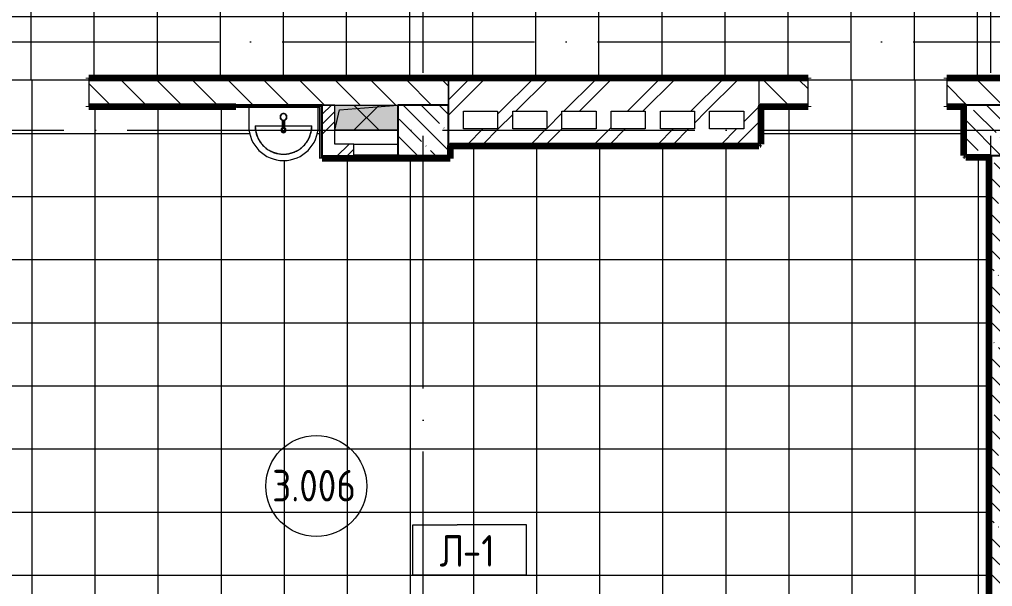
# Model space of a CAD drawing. Header units: millimetres. Extents: x 97 to 215964, y -4577 to 60645.
# Drawn here: x 105648 to 113360, y 47360 to 51853 of the extents above; entities that cross this region are included whole.
import ezdxf

# ---------------------------------------------------------------- set-up
doc = ezdxf.new("R2010")
doc.units = ezdxf.units.MM
doc.linetypes.add('ADSK_Линия сетки', pattern=[2500, 2000, -250, 0, -250])
for name, color, linetype, lineweight in [('A-AREA-____-IDEN', 2, 'Continuous', 20), ('A-DETL-GENF-OTLN', 92, 'Continuous', 9), ('A-FLOR-____-IDEN', 11, 'Continuous', 20), ('A-FLOR-____-OTLN', 192, 'Continuous', 9), ('A-FLOR-____-PATT', 8, 'Continuous', 9), ('A-GENM-____-MCUT', 13, 'Continuous', 9), ('A-GENM-____-OTLN', 13, 'Continuous', 9), ('A-WALL-____-MCUT', 113, 'Continuous', 9), ('A-WALL-____-PATT', 111, 'Continuous', 9), ('I-WALL-____-OTLN', 2, 'Continuous', 9), ('P-SANR-FIXT-OTLN', 6, 'Continuous', 9), ('S-COLS-____-MCUT', 52, 'Continuous', 9), ('S-COLS-____-OTLN', 52, 'Continuous', 9), ('S-GRID-____-OTLN', 1, 'Continuous', 9)]:
    doc.layers.add(name, color=color, linetype=linetype, lineweight=lineweight)
doc.styles.add('GOST Common', font='GOST_Common.ttf', dxfattribs={"width": 0.9, "height": 250})
pattern_1 = [(45, (0, 0), (-224.5064, 224.5064), []), (45, (79.38, 0), (0, 449.0128), []), (45, (-79.38, 0), (0, 449.0128), [])]
pattern_2 = [(135, (0, 0), (-141.42136, -141.42136), [])]
pattern_3 = [(45, (0, 0), (-251.4472, 251.4472), []), (45, (0, 381), (-251.4472, 251.4472), [])]

# ---------------------------------------------------------------- blocks, each defined once
blk = doc.blocks.new('BSC_Колонна _Прямоугольная - 400x400-V42-О_АИ_ПП_8_400_Целиком')
at = {"layer": 'S-COLS-____-OTLN', "lineweight": 5}
h = blk.add_hatch(dxfattribs=at)
h.set_pattern_fill('FP_51', color=256, style=0, pattern_type=2)
h.set_pattern_definition([(135, (-50049.98, -50975), (-142.5619, -142.5619), []), (135, (-49907.42, -50975), (-142.5619, -142.5619), [252.016, -50.403, 3.353, -47.05])])
h.paths.add_polyline_path([(-200, -200), (200, -199), (200, 200), (-200, 200), (-200, -199)])
at = {"layer": 'S-COLS-____-MCUT', "color": 130, "lineweight": 25}
for p, q in [((200, 200), (-200, 200)), ((-200, 200), (-200, -199)), ((200, -200), (200, 200)), ((-200, -200), (200, -200))]:
    blk.add_line(p, q, dxfattribs=at)
blk = doc.blocks.new('BSC_Колонна _Прямоугольная - 400x400-V43-О_АИ_ПП_8_400_Целиком')
at = {"layer": 'S-COLS-____-OTLN', "lineweight": 5}
h = blk.add_hatch(dxfattribs=at)
h.set_pattern_fill('FP_52', color=256, style=0, pattern_type=2)
h.set_pattern_definition([(135, (-54549.98, -50975), (-142.5619, -142.5619), []), (135, (-54407.42, -50975), (-142.5619, -142.5619), [252.016, -50.403, 3.353, -47.05])])
h.paths.add_polyline_path([(-200, -200), (200, -200), (200, 200), (-200, 200), (-200, -44.5)])
at = {"layer": 'S-COLS-____-MCUT', "color": 130, "lineweight": 25}
for p, q in [((200, 200), (-200, 200)), ((-200, 200), (-200, -200)), ((200, -200), (200, 200)), ((-200, -200), (200, -200))]:
    blk.add_line(p, q, dxfattribs=at)
blk = doc.blocks.new('ASML_АР_Отделка Люка - ВО Отделка люков_Грунтовка 0_Шпатлевка 0_Окраска 0_0-42723977-О_АИ_ПП_8_400_Целиком')
at = {"layer": 'A-GENM-____-MCUT', "color": 130, "lineweight": 25}
for p, q in [((175, 3), (-175, 3)), ((-175, 3), (-175, 0)), ((175, 0), (175, 3)), ((-175, 0), (175, 0))]:
    blk.add_line(p, q, dxfattribs=at)
blk = doc.blocks.new('0083_СОШ675_АР_R22_rvt-1-О_АИ_ПП_8_400_Целиком')
at = {"layer": 'A-WALL-____-PATT', "lineweight": 5}
h = blk.add_hatch(dxfattribs=at)
h.set_pattern_fill('FP_10', color=10, style=0, pattern_type=2)
h.set_pattern_definition(pattern_2)
h.paths.add_polyline_path([(49788.2, 51175), (50250.6, 51175), (50250, 51375), (47400, 51375), (47400, 51175), (49473.7, 51175)])
h.paths.add_polyline_path([(46300, 51175), (46300, 51375), (45150, 51375), (45150, 51175), (46014.9, 51175)])
h = blk.add_hatch(dxfattribs=at)
h.set_pattern_fill('FP_7', color=10, style=0, pattern_type=2)
h.set_pattern_definition(pattern_3)
h.paths.add_polyline_path([(50370.6, 50985), (50370.6, 51375), (50250.6, 51375), (50250.6, 50985)])
h = blk.add_hatch(dxfattribs=at)
h.set_pattern_fill('FP_7', color=10, style=0, pattern_type=2)
h.set_pattern_definition(pattern_3)
h.paths.add_polyline_path([(51810, 51125), (52590, 51125), (52590, 51375), (50370.6, 51375), (50370.6, 51125), (51674.8, 51125)])
h = blk.add_hatch(dxfattribs=at)
h.set_pattern_fill('FP_7', color=10, style=0, pattern_type=2)
h.set_pattern_definition(pattern_3)
h.paths.add_polyline_path([(52710, 50985), (52710, 51375), (52590, 51375), (52590, 50985)])
h = blk.add_hatch(dxfattribs=at)
h.set_pattern_fill('FP_10', color=10, style=0, pattern_type=2)
h.set_pattern_definition(pattern_2)
h.paths.add_polyline_path([(54819.2, 51175), (55070.6, 51175), (55070.6, 51375), (54200, 51375), (54200, 51175), (54750, 51175)])
h.paths.add_polyline_path([(53100, 51175), (53100, 51375), (52710, 51375), (52710, 51175), (52932.6, 51175)])
h = blk.add_hatch(dxfattribs=at)
h.set_pattern_fill('FP_11', color=10, style=0, pattern_type=2)
h.set_pattern_definition(pattern_1)
h.paths.add_polyline_path([(49350, 50766), (49350, 51175), (49250, 51175), (49250, 50766)])
h = blk.add_hatch(dxfattribs=at)
h.set_pattern_fill('FP_7', color=10, style=0, pattern_type=2)
h.set_pattern_definition(pattern_3)
h.paths.add_polyline_path([(50760, 50985), (50760, 51125), (50640, 51125), (50640, 50985)])
h = blk.add_hatch(dxfattribs=at)
h.set_pattern_fill('FP_7', color=10, style=0, pattern_type=2)
h.set_pattern_definition(pattern_3)
h.paths.add_polyline_path([(51030, 50985), (51150, 50985), (51150, 51125), (51030, 51125)])
h = blk.add_hatch(dxfattribs=at)
h.set_pattern_fill('FP_7', color=10, style=0, pattern_type=2)
h.set_pattern_definition(pattern_3)
h.paths.add_polyline_path([(51540, 50985), (51540, 51125), (51420, 51125), (51420, 50985)])
h = blk.add_hatch(dxfattribs=at)
h.set_pattern_fill('FP_7', color=10, style=0, pattern_type=2)
h.set_pattern_definition(pattern_3)
h.paths.add_polyline_path([(52200, 50985), (52320, 50985), (52320, 51125), (52200, 51125)])
h = blk.add_hatch(dxfattribs=at)
h.set_pattern_fill('FP_7', color=10, style=0, pattern_type=2)
h.set_pattern_definition(pattern_3)
h.paths.add_polyline_path([(52710, 50865), (52710, 50985), (50250.6, 50985), (50250.6, 50865), (52303.7, 50865)])
h = blk.add_hatch(dxfattribs=at)
h.set_pattern_fill('FP_11', color=10, style=0, pattern_type=2)
h.set_pattern_definition(pattern_1)
h.paths.add_polyline_path([(49350, 50766), (49500, 50766), (49500, 50866), (49350, 50866), (49350, 50773)])
h = blk.add_hatch(dxfattribs=at)
h.set_pattern_fill('FP_8', color=10, style=0, pattern_type=2)
h.set_pattern_definition([(135, (0, 0), (-142.5612, -142.5612), []), (135, (142.56, 0), (-142.5612, -142.5612), [252.016, -50.403, 3.353, -47.05])])
h.paths.add_polyline_path([(54550, 43725), (54750, 43725), (54750, 50775), (54550, 50775), (54550, 44091.3)])
at = {"layer": 'A-WALL-____-MCUT', "color": 50, "lineweight": 13}
for p, q in [((50250.6, 51375), (47400, 51375)), ((47400, 51375), (47400, 51175)), ((50250.6, 51175), (50250.6, 51375)), ((50370.6, 51375), (50250.6, 51375)), ((50250.6, 51375), (50250.6, 50985)), ((52590, 51375), (50370.6, 51375)), ((52710, 51375), (52590, 51375)), ((53100, 51375), (52710, 51375)), ((53100, 51175), (53100, 51375)), ((55070.6, 51375), (54200, 51375)), ((54200, 51375), (54200, 51175)), ((47400, 51175), (49850, 51175)), ((49350, 51175), (49250, 51175)), ((49250, 51175), (49250, 50766)), ((49350, 50866), (49350, 51175)), ((52710, 51175), (53100, 51175)), ((52710, 50985), (52710, 51175)), ((54200, 51175), (54350, 51175)), ((50370.6, 50985), (50370.6, 51125)), ((50370.6, 51125), (50640, 51125)), ((50640, 51125), (50640, 50985)), ((50760, 50985), (50760, 51125)), ((50760, 51125), (51030, 51125)), ((51030, 51125), (51030, 50985)), ((51150, 50985), (51150, 51125)), ((51150, 51125), (51420, 51125)), ((51420, 51125), (51420, 50985)), ((51540, 50985), (51540, 51125)), ((51540, 51125), (51810, 51125)), ((51810, 51125), (51810, 50985)), ((51930, 50985), (51930, 51125)), ((51930, 51125), (52200, 51125)), ((52200, 51125), (52200, 50985)), ((52320, 50985), (52320, 51125)), ((52320, 51125), (52590, 51125)), ((52590, 51125), (52590, 50985)), ((50250.6, 50985), (50250.6, 50865)), ((50640, 50985), (50370.6, 50985)), ((51030, 50985), (50760, 50985)), ((51420, 50985), (51150, 50985)), ((51810, 50985), (51540, 50985)), ((52200, 50985), (51930, 50985)), ((52590, 50985), (52320, 50985)), ((52710, 50865), (52710, 50985)), ((49500, 50866), (49350, 50866)), ((49500, 50776), (49500, 50866)), ((50250.6, 50865), (52710, 50865)), ((49250, 50766), (49350, 50766)), ((49350, 50766), (49500, 50766)), ((49500, 50766), (49500, 50773)), ((54550, 50775), (54550, 43725))]:
    blk.add_line(p, q, dxfattribs=at)
at = {"layer": 'A-WALL-____-MCUT', "color": 10, "lineweight": 5}
blk.add_line((52710, 51375), (52710, 51175), dxfattribs=at)
at = {"layer": 'I-WALL-____-OTLN', "color": 90}
for p, q in [((49500, 50866), (49850, 50866)), ((49850, 50773), (49850, 50766))]:
    blk.add_line(p, q, dxfattribs=at)
at = {"layer": 'A-GENM-____-OTLN', "color": 90, "lineweight": 9, "rotation": 180}
blk.add_blockref('ASML_АР_Отделка Люка - ВО Отделка люков_Грунтовка 0_Шпатлевка 0_Окраска 0_0-42723977-О_АИ_ПП_8_400_Целиком', (49675, 50776), dxfattribs=at)
at = {"layer": 'S-COLS-____-OTLN', "color": 90, "lineweight": 9}
for name, p in [('BSC_Колонна _Прямоугольная - 400x400-V42-О_АИ_ПП_8_400_Целиком', (50050, 50975)), ('BSC_Колонна _Прямоугольная - 400x400-V43-О_АИ_ПП_8_400_Целиком', (54550, 50975))]:
    blk.add_blockref(name, p, dxfattribs=at)
blk = doc.blocks.new('MiraCad_GMd_-Ut_TaskBox_FormHorizon - MiraCad_GMd_-Ut_TaskBox_FormHorizon-V145-О_АИ_ПП_8_400_Целиком')
at = {"layer": 'A-DETL-GENF-OTLN', "lineweight": 18}
for points in [[(-250, -100), (-212.2, 62.2), (250, 100), (-250, 100)], [(-250, -100), (250, -100), (250, 100), (-250, 100)]]:
    blk.add_hatch(color=256, dxfattribs=at).paths.add_polyline_path(points)
at = {"layer": 'A-DETL-GENF-OTLN', "color": 7}
for p, q in [((-212.2, 62.2), (250, 100)), ((-212.2, 62.2), (250, 100)), ((-250, -100), (-212.2, 62.2)), ((-250, -100), (-212.2, 62.2)), ((250, -100), (-250, -100))]:
    blk.add_line(p, q, dxfattribs=at)
at = {"layer": 'A-GENM-____-OTLN', "color": 170, "lineweight": 18}
for p, q in [((100, 100), (-100, -100)), ((-100, 100), (100, -100)), ((-250, -100), (250, -100))]:
    blk.add_line(p, q, dxfattribs=at)
blk = doc.blocks.new('ВК_Умывальник_Полукруглый_Керамический_ГОСТ30493-96_R20 - 2-ой величины-V152-О_АИ_ПП_8_400_Целиком')
at = {"layer": 'P-SANR-FIXT-OTLN', "color": 22, "lineweight": 18}
for p, q in [((20875, 51155), (20875, 51010)), ((21425, 51010), (21425, 51155)), ((20925, 51010), (21140.1, 51010)), ((21159.9, 51010), (21375, 51010))]:
    blk.add_line(p, q, dxfattribs=at)
at = {"layer": 'P-SANR-FIXT-OTLN', "color": 22, "lineweight": 18, "flags": 128}
blk.add_lwpolyline([(20925, 51010), (20925.2, 51001), (20925.7, 50992), (20926.6, 50983), (20927.9, 50974.1), (20929.5, 50965.3), (20931.4, 50956.5), (20933.8, 50947.8), (20936.4, 50939.2), (20939.4, 50930.7), (20942.8, 50922.4), (20946.4, 50914.1), (20950.4, 50906.1), (20954.7, 50898.2), (20959.4, 50890.5), (20964.3, 50882.9), (20969.5, 50875.6), (20975, 50868.5), (20980.8, 50861.6), (20986.9, 50855), (20993.2, 50848.6), (20999.8, 50842.4), (21006.6, 50836.6), (21013.7, 50831), (21021, 50825.7), (21028.4, 50820.6), (21036.1, 50815.9), (21044, 50811.5), (21052, 50807.5), (21060.1, 50803.7), (21068.5, 50800.3), (21076.9, 50797.2), (21085.5, 50794.4), (21094.2, 50792), (21102.9, 50790), (21111.8, 50788.3), (21120.7, 50786.9), (21129.6, 50785.9), (21138.6, 50785.3), (21147.6, 50785), (21156.6, 50785.1), (21165.6, 50785.5), (21174.5, 50786.3), (21183.4, 50787.5), (21192.3, 50789), (21201.1, 50790.9), (21209.8, 50793.1), (21218.5, 50795.6), (21227, 50798.6), (21235.4, 50801.8), (21243.6, 50805.4), (21251.7, 50809.3), (21259.7, 50813.5), (21267.5, 50818.1), (21275, 50822.9), (21282.4, 50828.1), (21289.6, 50833.5), (21296.5, 50839.2), (21303.2, 50845.2), (21309.7, 50851.5), (21315.9, 50858), (21321.9, 50864.8), (21327.5, 50871.7), (21332.9, 50879), (21338, 50886.4), (21342.8, 50894), (21347.3, 50901.8), (21351.5, 50909.8), (21355.3, 50917.9), (21358.8, 50926.2), (21362, 50934.6), (21364.8, 50943.1), (21367.3, 50951.8), (21369.5, 50960.5), (21371.3, 50969.3), (21372.7, 50978.2), (21373.8, 50987.2), (21374.6, 50996.1), (21374.9, 51005.1), (21375, 51010)], dxfattribs=at)
at = {"layer": 'P-SANR-FIXT-OTLN', "color": 22, "lineweight": 18}
for centre, radius, start, end in [((21150, 51010), 275, 180, 0), ((21150, 51010), 225, 180, 0), ((21150, 50975), 20, 120, 180), ((21150, 50975), 20, 0, 60), ((21150, 50975), 20, 180, 0)]:
    blk.add_arc(centre, radius, start, end, dxfattribs=at)
blk = doc.blocks.new('xxx_Смеситель_ГОСТ 25809-96_R20 - Смеситель-3431601-О_АИ_ПП_8_400_Целиком')
at = {"layer": 'P-SANR-FIXT-OTLN', "color": 170, "lineweight": 18}
for p, q in [((3135.3, 51074.8), (3135.3, 51016.6)), ((3139.3, 51075.4), (3139.3, 51029.7)), ((3151.3, 51029.7), (3151.3, 51075.4)), ((3155.3, 51016.6), (3155.3, 51074.8)), ((3135.3, 51016.6), (3135.3, 50993.9)), ((3135.3, 50993.9), (3135.3, 50990)), ((3139.3, 51029.7), (3139.3, 51009)), ((3140.3, 51009), (3139.3, 51009)), ((3139.3, 51009), (3140.3, 51009)), ((3140.3, 51029.8), (3150.3, 51029.8)), ((3150.3, 51009), (3140.3, 51009)), ((3150.3, 51009), (3151.3, 51009)), ((3151.3, 51009), (3150.3, 51009)), ((3151.3, 51009), (3151.3, 51029.7)), ((3155.3, 50993.9), (3155.3, 51016.6)), ((3155.3, 50990), (3155.3, 50993.9))]:
    blk.add_line(p, q, dxfattribs=at)
for radius, start, end in [(27.5, 0, 180), (27.5, 161.97695, 180), (27.5, 180, 198.02305), (27.5, 180, 258.92236), (27.5, 143.31191, 156.6878), (27.5, 203.3122, 216.68809), (24.5, 360, 180), (24.5, 180, 360), (27.5, 101.97674, 135), (27.5, 225, 258.02326), (24.5, 255, 259.77016), (24.5, 255, 259.77016), (27.5, 83.31162, 96.68751), (24.5, 280.22984, 285), (24.5, 280.22984, 285), (27.5, 281.0769, 0), (27.5, 45, 78.02263), (27.5, 281.97737, 315), (27.5, 23.31133, 36.68722), (27.5, 323.31278, 336.68867), (27.5, 0, 18.02234), (27.5, 341.97766, 0)]:
    blk.add_arc((3145.3, 51100), radius, start, end, dxfattribs=at)
for start_param, end_param in [(3.141593, 4.712389), (4.712389, 6.283185)]:
    blk.add_ellipse((3145.3, 50990), major_axis=(10, 0), ratio=0.965926, start_param=start_param, end_param=end_param, dxfattribs=at)
for points, knots in [([(3138.6, 51076.4), (3138.7, 51076.4), (3138.8, 51076.3), (3139.2, 51076.2), (3139.8, 51076.1), (3140.4, 51076), (3140.7, 51075.9)], [0.77430556, 0.77430556, 0.77430556, 0.77430556, 0.78298611, 0.79166667, 0.82638889, 0.86111111, 0.86111111, 0.86111111, 0.86111111]), ([(3149.8, 51075.9), (3150.1, 51075.9), (3150.6, 51076), (3151.1, 51076.2), (3151.6, 51076.3), (3151.8, 51076.4), (3151.9, 51076.4)], [0.13888889, 0.13888889, 0.13888889, 0.13888889, 0.16666667, 0.19444444, 0.20833333, 0.22222222, 0.22222222, 0.22222222, 0.22222222]), ([(3140.3, 51020.3), (3138.8, 51019.9), (3136.8, 51019.1), (3135.5, 51017.7), (3135.3, 51016.9), (3135.3, 51016.6)], [0.1666667, 0.1666667, 0.1666667, 0.1666667, 0.3333333, 0.4166667, 0.5, 0.5, 0.5, 0.5]), ([(3145.3, 50986.8), (3144.4, 50986.8), (3143.1, 50986.9), (3141.4, 50987.3), (3140.3, 50987.7), (3139.3, 50988.1), (3138.7, 50988.5), (3138, 50989), (3137.3, 50989.5), (3136.7, 50990.2), (3136.3, 50990.7), (3136, 50991.2), (3135.8, 50991.6), (3135.6, 50992), (3135.5, 50992.5), (3135.4, 50992.9), (3135.3, 50993.4), (3135.3, 50993.7), (3135.3, 50993.9)], [0, 0, 0, 0, 0.0833333, 0.125, 0.1666667, 0.2083333, 0.2291667, 0.25, 0.2916667, 0.3333333, 0.3541667, 0.375, 0.3958333, 0.4166667, 0.4375, 0.4583333, 0.4791667, 0.5, 0.5, 0.5, 0.5]), ([(3139.3, 51029.3), (3139.3, 51029.3), (3139.3, 51029.3), (3139.4, 51029.2), (3139.6, 51029.2), (3139.8, 51029.2), (3140.1, 51029.2), (3140.3, 51029.2)], [0, 0, 0, 0, 0.166667, 0.333333, 0.5, 0.666667, 1, 1, 1, 1]), ([(3155.3, 50993.9), (3155.3, 50993.7), (3155.3, 50993.4), (3155.2, 50992.9), (3155.1, 50992.5), (3154.9, 50992), (3154.7, 50991.6), (3154.5, 50991.2), (3154.2, 50990.7), (3153.9, 50990.3), (3153.6, 50989.9), (3153.1, 50989.4), (3152.5, 50989), (3151.9, 50988.5), (3151.2, 50988.1), (3150.3, 50987.7), (3149.1, 50987.3), (3147.5, 50986.9), (3146.1, 50986.8), (3145.3, 50986.8)], [0.5, 0.5, 0.5, 0.5, 0.5208333, 0.5416667, 0.5625, 0.5833333, 0.6041667, 0.625, 0.6458333, 0.6666667, 0.6875, 0.7083333, 0.75, 0.7708333, 0.7916667, 0.8333333, 0.875, 0.9166667, 1, 1, 1, 1]), ([(3151.3, 51029.7), (3151.3, 51029.7), (3151.2, 51029.7), (3151.1, 51029.8), (3151, 51029.8), (3150.7, 51029.8), (3150.4, 51029.8), (3150.3, 51029.8)], [0, 0, 0, 0, 0.166667, 0.333333, 0.5, 0.666667, 1, 1, 1, 1])]:
    blk.add_open_spline(points, degree=3, knots=knots, dxfattribs=at)
for points in [[(3139.3, 51075.4), (3139.3, 51075.4), (3139.4, 51075.4), (3139.6, 51075.4), (3139.8, 51075.3), (3140, 51075.3), (3140.2, 51075.3), (3140.3, 51075.3)], [(3139.4, 51074.9), (3139.3, 51074.9), (3139.3, 51074.9), (3139.3, 51075), (3139.3, 51075)], [(3140.3, 51075.3), (3141.9, 51074.9), (3145.3, 51074.6), (3148.6, 51074.9), (3150.3, 51075.3)], [(3150.3, 51075.3), (3150.4, 51075.3), (3150.5, 51075.3), (3150.8, 51075.3), (3151, 51075.4), (3151.1, 51075.4), (3151.2, 51075.4), (3151.2, 51075.4)], [(3151.3, 51075), (3151.3, 51075), (3151.3, 51075), (3151.2, 51074.9)], [(3140.3, 51029.8), (3140.1, 51029.8), (3139.7, 51029.8), (3139.4, 51029.8), (3139.3, 51029.7), (3139.3, 51029.7)], [(3150.3, 51029.2), (3150.4, 51029.2), (3150.8, 51029.2), (3151.2, 51029.2), (3151.3, 51029.3), (3151.3, 51029.3)], [(3155.3, 51016.6), (3155.3, 51016.9), (3155, 51017.7), (3154, 51018.7), (3152.4, 51019.6), (3151, 51020.1), (3150.3, 51020.3)]]:
    blk.add_open_spline(points, degree=3, dxfattribs=at)
blk = doc.blocks.new('0083_СОШ675_ВК_R22_rvt-1-О_АИ_ПП_8_400_Целиком')
at = {"layer": 'A-GENM-____-OTLN', "color": 170, "lineweight": 18}
blk.add_blockref('MiraCad_GMd_-Ut_TaskBox_FormHorizon - MiraCad_GMd_-Ut_TaskBox_FormHorizon-V145-О_АИ_ПП_8_400_Целиком', (49600, 51075), dxfattribs=at)
at = {"layer": 'P-SANR-FIXT-OTLN', "color": 170, "lineweight": 18}
for name, p in [('ВК_Умывальник_Полукруглый_Керамический_ГОСТ30493-96_R20 - 2-ой величины-V152-О_АИ_ПП_8_400_Целиком', (27792.8, 0)), ('xxx_Смеситель_ГОСТ 25809-96_R20 - Смеситель-3431601-О_АИ_ПП_8_400_Целиком', (45797.5, -20))]:
    blk.add_blockref(name, p, dxfattribs=at)
blk = doc.blocks.new('BSC_Колонна _Прямоугольная - ПР-1_Профиль торцевой для плитки-V207-О_АИ_ПП_8_400_Целиком')
at = {"layer": 'S-COLS-____-MCUT'}
for p, q in [((5, 5), (0, 5)), ((5, -5), (5, 5)), ((0, -5), (5, -5))]:
    blk.add_line(p, q, dxfattribs=at)
blk = doc.blocks.new('BSC_Колонна _Прямоугольная - ПР-1_Профиль торцевой для плитки-V210-О_АИ_ПП_8_400_Целиком')
at = {"layer": 'S-COLS-____-MCUT'}
for p, q in [((5, 5), (-5, 5)), ((-5, 5), (-5, -5)), ((5, -0.1), (5, 5)), ((-5, -5), (0, -5))]:
    blk.add_line(p, q, dxfattribs=at)
blk = doc.blocks.new('ADSK_Марка_Перекрытие - Типоразмер_ADSK_Марка-158127-О_АИ_ПП_8_400_Целиком')
at = {"layer": 'A-FLOR-____-IDEN'}
for p, q in [((-4.5, 4), (-1, 4)), ((-4.5, 0), (-4.5, 4)), ((4.5, 4), (-1, 4)), ((4.5, 0), (4.5, 4)), ((4.5, 0), (-4.5, 0)), ((-4.5, 0), (4, 0))]:
    blk.add_line(p, q, dxfattribs=at)
blk = doc.blocks.new('ADSK_Марка_Помещение_ОдноЗначение - Номер-159740-О_АИ_ПП_8_400_Целиком')
at = {"layer": 'A-AREA-____-IDEN'}
blk.add_circle((0, 0), 4, dxfattribs=at)

msp = doc.modelspace()

# ---------------------------------------------------------------- hatches: boundary and pattern name
at = {"layer": 'A-FLOR-____-PATT'}
h = msp.add_hatch(dxfattribs=at)
h.set_pattern_fill('FP_199', color=256, style=0, pattern_type=2)
h.set_pattern_definition([(0, (109740.37, 54875), (0, 500), []), (90, (109740.37, 54875), (-500, 3e-14), [])])
h.paths.add_polyline_path([(113347.887824, 51375.000586), (113347.915173, 51374.999414), (113617.089904, 51374.999414)])
h.paths.add_polyline_path([(125947.887824, 51374.999414), (125947.887824, 51390.000586), (128047.865903, 51390.000586), (128047.865903, 54660.000586), (126587.910289, 54660.000586), (126587.910289, 54675), (125487.910289, 54675), (125487.910289, 54660.000586), (124717.887824, 54660.000586), (124717.881378, 54795), (123727.865903, 54795), (123727.865903, 54675), (123617.887824, 54675), (123617.887824, 54660.000586), (122562.875878, 54660.000586), (122562.875878, 54475), (122557.875878, 54475), (122557.875878, 54465), (122547.875878, 54465), (122547.865903, 54460), (122147.875878, 54460), (122147.865903, 54465), (122137.875878, 54465), (122137.875878, 54474.999414), (122132.875878, 54474.999414), (122132.875878, 58274.820999), (121887.875878, 58274.820999), (121887.875878, 58360.011786), (120477.865903, 58360.011786), (120477.865903, 58109.999414), (120462.865903, 58109.999414), (120462.887824, 57009.999414), (120477.865903, 57009.999414), (120477.865903, 54675.000586), (120472.865903, 54675.000586), (120472.865903, 54665.000586), (120462.865903, 54665.000586), (120462.865903, 54660.000586), (118062.865903, 54660.000586), (118062.865903, 54475.000586), (118057.865903, 54475), (118057.865903, 54465.000586), (118047.865903, 54465.000586), (118047.865903, 54460.000586), (117647.865903, 54460.000586), (117647.865903, 54465.000586), (117637.865903, 54465.000586), (117637.865903, 54475.000586), (117632.865903, 54475), (117632.865903, 54655.001172), (117105.666932, 54655.001172), (117105.666932, 54660.000586), (113562.865903, 54660.000586), (113562.865903, 54475.000586), (113557.865903, 54475), (113557.865903, 54465.000586), (113547.865903, 54465.000586), (113547.865903, 54460.000586), (113147.865903, 54460.000586), (113147.865903, 54465.000586), (113137.865903, 54465.000586), (113137.865903, 54474.999414), (113132.865903, 54474.999414), (113132.865903, 54660.000586), (112277.865903, 54660.000586), (112277.865903, 54665.000586), (112267.865903, 54665.000586), (112267.865903, 54675.000586), (112262.865903, 54675.874627), (112262.865903, 55039.999414), (112277.865903, 55039.999414), (112277.865903, 55709.999414), (112262.865903, 55709.999414), (112262.865903, 56254.999414), (112277.865903, 56254.999414), (112277.865903, 56924.999414), (112262.865903, 56924.999414), (112262.865903, 57369.999414), (112277.865903, 57369.999414), (112277.865903, 58039.999414), (112262.865903, 58039.999414), (112262.865903, 58360), (108863.094875, 58360), (108863.094875, 58168.000586), (108858.094875, 58168.000586), (108858.094875, 58158.000586), (108848.094875, 58158.000586), (108847.865756, 58153.000586), (108447.865903, 58153.000586), (108447.844094, 58158.000586), (108437.865903, 58158.000586), (108437.865903, 58168.000586), (108432.865903, 58168.000586), (108432.865903, 58360), (104563.094875, 58360), (104563.094875, 58168.000586), (104558.094875, 58168.000586), (104558.094875, 58158.000586), (104548.094875, 58158.000586), (104547.865903, 58153.000586), (104147.887824, 58153.000586), (104147.844094, 58158.000586), (104137.887824, 58158.000586), (104137.887824, 58168.000586), (104132.887824, 58168.000586), (104132.887824, 58360), (100063.094875, 58360), (100063.094875, 58168.001172), (100058.094875, 58168.001172), (100058.094875, 58158.001172), (100048.094875, 58158.001172), (100047.844127, 58153.001172), (99647.865903, 58153.001172), (99647.844094, 58158.001172), (99637.865903, 58158.001172), (99637.865903, 58168.001172), (99632.865903, 58168.001172), (99632.865903, 58360.05818), (95163.116796, 58359.997374), (95163.116796, 58175.000586), (95158.116796, 58175), (95158.116796, 58165.000586), (95148.116796, 58165.000586), (95147.865803, 58160.000586), (94747.865903, 58160.000586), (94747.83858, 58165.000586), (94737.865903, 58165.000586), (94737.865903, 58175.000586), (94732.865903, 58175.903658), (94732.865903, 58360.05818), (91447.865903, 58359.153685), (91447.865903, 58099.999414), (91432.865903, 58099.999414), (91432.887824, 57429.999414), (91447.865903, 57429.999414), (91447.865903, 55609.999414), (91432.865903, 55609.999414), (91432.887824, 54939.999414), (91447.865903, 54939.999414), (91447.865903, 54374.999707), (91232.865903, 54374.999707), (91232.887824, 51674.999707), (91447.865903, 51674.999707), (91448.898748, 51390.000586), (95747.865903, 51390.000586), (95748.201936, 51374.999414), (98247.865903, 51374.999414), (98247.865903, 51390.000586), (105097.887824, 51390.000586), (105097.887824, 51375.000586), (106197.887824, 51374.999414), (106197.887824, 51390.000586), (111897.926742, 51390.000586), (111898.372184, 51374.999414), (112997.926742, 51374.999414), (112997.926742, 51390.000586), (114082.887824, 51390.000586), (114082.889081, 51375.000586), (116082.887824, 51374.999414), (116082.887824, 51390.000586), (124847.887824, 51390.000586), (124847.889934, 51375.000586), (124936.928693, 51375.000586)])
h.paths.add_polyline_path([(118167.865903, 51375), (118167.862527, 51375.000586), (118047.887824, 51375.000586)])
h.paths.add_polyline_path([(117317.486852, 54335.471708), (117322.573205, 54336.294976), (117316.623789, 54336.033665)])
h.paths.add_polyline_path([(117161.210824, 54485.215954), (117160.986852, 54492.477542), (117160.572639, 54492.477542), (117160.792352, 54489.977542)])
h.paths.add_polyline_path([(117474.401066, 54492.477542), (117472.986852, 54492.477542), (117474.179665, 54489.977542)])
h.paths.add_polyline_path([(117337.791762, 54336.790443), (117337.610033, 54337.478492), (117337.610033, 54336.796702)])
h.paths.add_polyline_path([(117317.486852, 54335.471708), (117292.162538, 54337.655731), (117274.52639, 54341.54585), (117251.2799, 54350.095785), (117231.685576, 54361.111481), (117214.713579, 54374.705094), (117195.175825, 54393.658277), (117188.997864, 54403.413831), (117176.500071, 54424.103452), (117164.143679, 54462.292771), (117161.326976, 54478.461488), (117159.986852, 54618.010847), (117160.986852, 54654.977542), (117474.986852, 54653.977542), (117474.361919, 54482.669965), (117467.909388, 54448.74092), (117466.080071, 54441.887602), (117460.645885, 54428.727542), (117453.366772, 54414.727542), (117444.94877, 54400.529333), (117439.79788, 54394.560594), (117433.619918, 54386.734718), (117426.070637, 54379.497471), (117419.390681, 54373.004497), (117410.391251, 54366.296943), (117403.288128, 54360.991355), (117393.18366, 54355.289784), (117382.929361, 54349.684638), (117373.532739, 54345.473086), (117372.716244, 54346.159705), (117347.671624, 54338.509404), (117327.548443, 54335.888761), (117318.813478, 54335.526697)])
h.paths.add_polyline_path([(117277.013462, 54340.761056), (117279.281032, 54340.874159), (117277.013462, 54342.294384), (117273.722544, 54342.276076), (117276.825194, 54340.847728)])
h.paths.add_polyline_path([(117349.748614, 54374.126093), (117360.782349, 54377.404099), (117351.383594, 54374.711079)])
h.paths.add_polyline_path([(117251.521187, 54388.846654), (117248.271729, 54391.910018), (117250.732064, 54389.43687)])
h.paths.add_polyline_path([(117221.759271, 54417.099697), (117210.856954, 54438.284871), (117203.36007, 54450.538922), (117211.973855, 54431.232582), (117217.814639, 54422.862044), (117221.112652, 54418.044282)])
h.paths.add_polyline_path([(117220.404813, 54419.443312), (117211.39874, 54433.548522), (117204.507373, 54448.93031), (117205.380437, 54448.93031), (117220.012447, 54420.213373)])
h.paths.add_polyline_path([(117417.932294, 54422.862044), (117427.352449, 54440.063502), (117421.869596, 54430.386823), (117418.303383, 54424.323981)])
h.paths.add_polyline_path([(117425.414775, 54435.674534), (117426.657486, 54436.169407), (117425.701578, 54436.113709)])
h.paths.add_polyline_path([(117431.91576, 54451.134162), (117431.839555, 54453.137186), (117432.150524, 54452.231181)])
h.paths.add_polyline_path([(117337.933552, 54460.53943), (117334.886852, 54459.839858), (117336.757009, 54459.989488)])
h.paths.add_polyline_path([(117335.883343, 54458.113886), (117347.847943, 54471.581052), (117341.255694, 54463.771943), (117336.613356, 54458.977542)])
h.paths.add_polyline_path([(117293.879717, 54464.194831), (117286.70023, 54474.999414), (117288.301649, 54470.796993), (117293.71801, 54464.386226)])
h.paths.add_polyline_path([(117317.486852, 54454.594235), (117326.40004, 54455.572843), (117321.252131, 54455.383619), (117309.586137, 54455.849076), (117301.438957, 54458.977542), (117308.869231, 54455.493646), (117315.570583, 54454.664079), (117316.672803, 54454.623905)])
h.paths.add_polyline_path([(108847.843981, 54460), (108447.865903, 54460), (108447.865903, 54465), (108437.865903, 54465), (108437.865903, 54475), (108432.865903, 54475), (108432.865903, 54874.999414), (108437.865903, 54875), (108437.865903, 54885), (108447.865903, 54885), (108447.865903, 54890), (108847.843981, 54890), (108847.865903, 54885.000548), (108857.843981, 54885), (108857.843981, 54875), (108862.843981, 54874.124786), (108862.843981, 54474.999414), (108857.843981, 54474.999414), (108857.843981, 54465), (108847.843981, 54465)])
h.paths.add_polyline_path([(104147.865903, 54460), (104147.865903, 54465), (104137.865903, 54465), (104137.865903, 54474.999414), (104132.865903, 54475), (104132.865903, 54874.999414), (104137.865903, 54875), (104137.865903, 54885), (104147.865903, 54885), (104147.865903, 54890), (104547.843981, 54890), (104547.865903, 54885.000548), (104557.843981, 54885), (104557.843981, 54875), (104562.843981, 54874.999414), (104562.843981, 54475), (104557.843981, 54475), (104557.843981, 54465), (104547.843981, 54465), (104547.843981, 54460), (104484.408705, 54460)])
h.paths.add_polyline_path([(100006.182048, 54460), (99647.865903, 54460), (99647.865903, 54465), (99637.865903, 54465), (99637.865903, 54475), (99632.865903, 54475), (99632.865903, 54874.999414), (99637.865903, 54875.000586), (99637.865903, 54885.000586), (99647.865903, 54885.000586), (99647.865903, 54890.000586), (100047.865803, 54890.000586), (100047.865903, 54885.000586), (100057.865903, 54885.000586), (100057.865903, 54875.000586), (100062.865903, 54874.999414), (100062.865903, 54475), (100057.865903, 54474.999414), (100057.865903, 54465), (100047.865903, 54465), (100047.865903, 54460)])
h.paths.add_polyline_path([(95129.869685, 54460.000586), (94747.865903, 54460.000586), (94747.865903, 54465.000586), (94737.865903, 54465.000586), (94737.865903, 54475.000586), (94732.865903, 54475.000586), (94732.865903, 54875.000586), (94737.865903, 54875.000586), (94737.865903, 54885.000586), (94747.865903, 54885.000586), (94747.865903, 54890.000586), (95147.865903, 54890.000586), (95147.865903, 54885.000586), (95157.865903, 54885.000586), (95157.865903, 54875.000586), (95162.865903, 54874.999414), (95162.865903, 54474.999414), (95157.865903, 54474.999414), (95157.865903, 54465.000586), (95147.865903, 54465.000586), (95147.865903, 54460.000586)])
h.paths.add_polyline_path([(117353.051659, 54489.977542), (117352.296307, 54490.012829), (117352.308071, 54493.561658)])
h.paths.add_polyline_path([(117347.98079, 54507.609083), (117347.98079, 54506.047987), (117348.031987, 54507.377542)])
h.paths.add_polyline_path([(117348.27378, 54472.176595), (117352.314436, 54484.493328), (117352.554441, 54493.676358), (117349.555476, 54507.609083), (117352.284274, 54493.676358), (117351.480642, 54480.398015), (117348.289792, 54472.224641)])
h.paths.add_polyline_path([(117297.040152, 54519.415654), (117300.086852, 54520.115226), (117297.258343, 54519.517641)])
h.paths.add_polyline_path([(117432.201443, 54527.896082), (117422.99985, 54548.722503), (117417.159066, 54557.09304), (117417.331724, 54555.051087), (117431.613634, 54528.955999)])
h.paths.add_polyline_path([(117342.522783, 54515.013473), (117330.63336, 54523.247927), (117319.403122, 54525.291005), (117309.279858, 54524.571465), (117313.721573, 54524.571465), (117325.387568, 54524.106008), (117333.534748, 54520.977542), (117342.439372, 54515.057069)])
h.paths.add_polyline_path([(117200.721016, 54521.444943), (117202.220389, 54523.914644), (117200.7964, 54521.682875)])
h.paths.add_polyline_path([(117431.613634, 54527.059581), (117418.830077, 54554.570289), (117429.214764, 54535.422629), (117431.371598, 54527.896082)])
h.paths.add_polyline_path([(117230.866272, 54576.598123), (117236.236605, 54580.422629), (117232.730245, 54578.0284)])
h.paths.add_polyline_path([(117244.889019, 54586.624205), (117239.171674, 54582.971082), (117244.246764, 54586.192763)])
h.paths.add_polyline_path([(117264.822029, 54598.705996), (117268.493781, 54599.843138), (117265.061249, 54598.803489)])
h.paths.add_polyline_path([(117363.167879, 54601.552235), (117352.470432, 54605.244005), (117360.690345, 54602.336689), (117362.931939, 54601.62694)])
h.paths.add_polyline_path([(117341.809691, 54608.234346), (117330.462617, 54610.76925), (117341.494015, 54608.303456)])
h.paths.add_polyline_path([(104547.865903, 58168.000586), (104548.094389, 58168.001072), (104547.865903, 58175), (104147.887824, 58174.638313), (104148.692441, 58168.000586), (104183.890913, 58168.000586)])
h.paths.add_polyline_path([(108848.094875, 58168.000586), (108847.865903, 58175.000586), (108447.865903, 58175), (108447.865903, 58168.000586), (108847.865856, 58168.000586)])
h.paths.add_polyline_path([(100047.865903, 58168.001172), (100048.094875, 58168.001172), (100047.843981, 58175), (99647.865903, 58175), (99647.865903, 58168.001172), (100047.844027, 58168.001172)])
h.paths.add_polyline_path([(95147.87909, 58175.000586), (95148.116796, 58175.011151), (95147.865903, 58175.000586)])
h = msp.add_hatch(dxfattribs=at)
h.set_pattern_fill('FP_197', color=256, style=0, pattern_type=2)
h.set_pattern_definition([(90, (108747.87, 47450), (-500, 3e-14), []), (180, (108747.87, 47450), (-6e-14, -500), [])])
h.paths.add_polyline_path([(110656.888176, 43540.000586), (112757.887824, 43540.000586), (112757.887824, 43732.000586), (112762.887824, 43732.000586), (112762.887824, 43742.000586), (112772.887824, 43742.000586), (112774.036078, 43747.000586), (113332.887824, 43747.000586), (113332.887824, 50760), (113147.865903, 50760), (113147.312097, 50765), (113137.865903, 50765), (113137.865903, 50775), (113132.865903, 50775.821979), (113132.865903, 51160.000586), (112997.926742, 51160.000586), (112997.885719, 51374.999414), (111897.926742, 51374.995428), (111897.926742, 51160.000586), (111522.926742, 51160.000586), (111522.926742, 50865), (111517.926742, 50863.974393), (111517.926742, 50855.000586), (111507.926742, 50855.000586), (111507.926742, 50850.000586), (109062.865903, 50850.000586), (109062.865903, 50751.000586), (108047.887824, 50751.000586), (108047.887824, 50756.000586), (108027.887824, 50756.000586), (108027.887824, 51155), (107367.887824, 51155), (107367.887824, 51160), (106197.887824, 51160.000586), (106197.865903, 51374.999414), (105097.887824, 51374.999414), (105097.887824, 51160.000586), (104562.865903, 51160.000586), (104562.865903, 50775.000586), (104557.865903, 50775.000586), (104557.865903, 50765.000586), (104547.865903, 50765.000586), (104546.992997, 50760.000586), (104162.865903, 50760.000586), (104162.865903, 43740.000586), (104547.865856, 43740.000586), (104547.865871, 43735.000586), (104557.865903, 43735.000586), (104557.865903, 43725.000586), (104562.865903, 43724.194631), (104562.865903, 43540.000586), (108257.887824, 43540.000586), (108257.887824, 43732.000586), (108262.887824, 43732.000586), (108262.887824, 43742.000586), (108272.887824, 43742.000586), (108272.887824, 43747.000586), (109047.865834, 43747.000586), (109047.865903, 43742.000586), (109057.865903, 43742.000586), (109057.865903, 43732.000586), (109062.865903, 43732.000586), (109062.865903, 43540.000586), (110647.887824, 43540.000586)])
h.paths.add_polyline_path([(113347.865903, 43725), (113347.667283, 43732.000586), (113147.865903, 43732), (113147.865903, 43725), (113337.887824, 43725)])
h.paths.add_polyline_path([(109047.865903, 43725), (109047.865316, 43732), (108647.865903, 43732), (108647.865903, 43725), (109040.865316, 43725)])
h.paths.add_polyline_path([(107769.405937, 50736.483435), (107711.915282, 50736.483435), (107655.680936, 50748.436414), (107600.375404, 50773.84354), (107556.649693, 50805.612129), (107518.180936, 50848.336012), (107489.435609, 50898.124379), (107471.670019, 50952.801241), (107465.660609, 51009.976956), (107465.660609, 51154.976956), (108015.660609, 51154.976956), (108015.660609, 51009.976956), (108009.6512, 50952.801241), (107991.88561, 50898.124379), (107963.140283, 50848.336012), (107920.454596, 50802.54835), (107878.160609, 50771.81997), (107825.640283, 50748.436414), (107790.72782, 50741.015541)])
h.paths.add_polyline_path([(109046.854712, 50766.000586), (109047.865903, 50766.000586), (109047.843981, 50775), (108647.865903, 50775), (108647.865903, 50766.000586)])
h.paths.add_polyline_path([(107733.589542, 50963.146829), (107732.000355, 50965.147327), (107732.160609, 50968.050712)])
h.paths.add_polyline_path([(107740.660609, 50954.976956), (107749.160609, 50957.035128), (107750.660609, 50957.656448), (107754.802745, 50960.83482), (107757.981118, 50964.976956), (107760.386504, 50972.894917), (107760.660609, 50974.976956), (107759.979126, 50980.153337), (107757.981118, 50984.976956), (107753.664391, 50989.992581), (107750.660609, 50992.297464), (107750.319868, 50972.029115), (107748.996585, 50968.859242), (107747.731677, 50963.146829), (107743.18049, 50960.638142), (107738.072419, 50960.646829), (107733.589542, 50963.146829), (107730.660609, 50973.859242), (107730.660609, 50992.297464), (107724.23987, 50986.149558), (107723.340101, 50984.976956), (107721.342093, 50980.153337), (107720.934715, 50972.894917), (107721.342093, 50969.800575), (107725.938178, 50961.591077), (107728.639794, 50959.207074), (107732.160609, 50957.035128), (107736.260686, 50955.556217)])
h.paths.add_polyline_path([(107732.000355, 50965.147327), (107730.849367, 50970.323708), (107731.204315, 50970.323708)])
at = {"layer": 'A-WALL-____-PATT'}
h = msp.add_hatch(color=7, dxfattribs=at)
h.paths.add_polyline_path([(112997.926742, 51375.000586), (113347.887824, 51375.000586), (113347.887824, 51385.000586), (112997.926742, 51385.000586)])
h.paths.add_polyline_path([(111730.450106, 51375.000586), (111897.926742, 51375.000586), (111897.926742, 51385.000586), (106197.887824, 51385.000586), (106197.887824, 51375.000586), (111101.570173, 51375.000586)])
h.paths.add_polyline_path([(105097.887824, 51375.000586), (105097.887824, 51385.000586), (98537.865903, 51385.000586), (98537.865903, 51375.000586), (104812.770846, 51375.000586)])
h = msp.add_hatch(color=7, dxfattribs=at)
h.paths.add_polyline_path([(128297.887824, 51375.000586), (128297.887824, 51385.000586), (125947.887824, 51385.000586), (125947.887824, 51375.000586), (127452.448424, 51375.000586)])
h.paths.add_polyline_path([(124847.887824, 51375.000586), (124847.887824, 51385.000586), (116082.887824, 51385.000586), (116082.887824, 51375.000586), (123679.168828, 51375.000586)])
h.paths.add_polyline_path([(114082.887824, 51375.000586), (114082.887824, 51385.000586), (113347.887824, 51385.000586), (113347.887824, 51375.000586), (113617.089904, 51375.000586)])
h = msp.add_hatch(color=7, dxfattribs=at)
h.paths.add_polyline_path([(108047.887824, 51165.000586), (108047.887824, 51175.000586), (106197.887824, 51175.000586), (106197.887824, 51165.000586), (107362.887824, 51165.075758), (107362.887824, 51170), (107372.887824, 51170), (107372.887824, 51165.000586), (108037.887824, 51165.000586)])
h.paths.add_polyline_path([(105097.887824, 51165.000586), (105097.887824, 51175.000586), (104547.865903, 51175), (104547.865903, 51165.000586), (104812.770846, 51165.000586)])
for points in [[(108047.887824, 50756.000586), (108047.887824, 51165), (108037.887839, 51165), (108037.887824, 50771), (108042.887824, 50771), (108042.887238, 50761), (108037.887824, 50761), (108037.887824, 50756.000586), (108042.887824, 50756.000586)], [(111517.926742, 50865.000586), (111517.926742, 51165.000586), (111507.926742, 51165.000586), (111507.926742, 50865.000586)], [(113147.865903, 50775), (113147.865903, 51165.000586), (113137.865903, 51165.000586), (113137.865903, 50775)], [(111101.570173, 50855.000586), (111517.926742, 50855.000586), (111517.926742, 50865.000586), (109047.865903, 50865.000586), (109047.865903, 50855.000586), (109057.865903, 50855.000586)], [(109057.865903, 50766.000586), (109057.865903, 50855.000586), (109047.865903, 50855.000586), (109047.865903, 50766.000586)], [(108047.887824, 50756.000586), (109047.865903, 50756.000586), (109047.865903, 50766.000586), (108047.887824, 50766.000586)], [(113147.865903, 50765), (113337.887824, 50765), (113337.887824, 50775), (113137.865903, 50775), (113137.865903, 50765)], [(113337.887824, 43742.000586), (113347.887824, 43742.000586), (113347.887824, 50775), (113337.887824, 50775), (113337.887824, 44091.271895)]]:
    msp.add_hatch(color=7, dxfattribs=at).paths.add_polyline_path(points)
h = msp.add_hatch(color=7, dxfattribs=at)
h.paths.add_polyline_path([(112997.926742, 51165.000586), (113147.865903, 51165.000586), (113147.865316, 51175), (112997.926742, 51175.000586)])
h.paths.add_polyline_path([(111507.926742, 51165.000586), (111897.926742, 51165.000586), (111897.926742, 51175.000586), (111507.926742, 51175.000586)])

# ---------------------------------------------------------------- linework, layer by layer
at = {"layer": 'A-FLOR-____-OTLN'}
for p, q in [((105097.887824, 51374.999414), (106197.887824, 51374.999414)), ((111897.926742, 51374.999414), (112997.926742, 51374.999414))]:
    msp.add_line(p, q, dxfattribs=at)
at = {"layer": 'A-WALL-____-MCUT', "color": 7}
for p, q in [((111897.926742, 51385.000586), (106197.887824, 51385.000586)), ((106197.887824, 51385.000586), (106197.887824, 51375.000586)), ((106197.887824, 51375.000586), (111897.926742, 51375.000586)), ((111897.926742, 51375.000586), (111897.926742, 51385.000586)), ((114082.887824, 51385.000586), (112997.926742, 51385.000586)), ((112997.926742, 51385.000586), (112997.926742, 51375.000586)), ((112997.926742, 51375.000586), (114082.887824, 51375.000586)), ((108047.887824, 51175.000586), (106197.887824, 51175.000586)), ((106197.887824, 51175.000586), (106197.887824, 51165.000586)), ((106197.887824, 51165.000586), (107362.887824, 51165.000586)), ((108047.887824, 50766.000586), (108047.887824, 51175.000586)), ((111897.926742, 51175.000586), (111507.926742, 51175.000586)), ((111507.926742, 51175.000586), (111507.926742, 50865.000586)), ((111517.926742, 51165.000586), (111897.926742, 51165.000586)), ((111517.926742, 50855.000586), (111517.926742, 51165.000586)), ((111897.926742, 51165.000586), (111897.926742, 51175.000586)), ((113147.865903, 51175.000586), (112997.926742, 51175.000586)), ((112997.926742, 51175.000586), (112997.926742, 51165.000586)), ((112997.926742, 51165.000586), (113137.865903, 51165.000586)), ((113137.865903, 51165.000586), (113137.865903, 50765)), ((111507.926742, 50865.000586), (109047.865903, 50865.000586)), ((109057.865903, 50855.000586), (111517.926742, 50855.000586)), ((109057.865903, 50766.000586), (109057.865903, 50855.000586)), ((108037.887824, 50756.000586), (109047.865903, 50756.000586)), ((109057.865903, 50766.000586), (108047.887824, 50766.000586)), ((109047.865903, 50756.000586), (109047.865903, 50775)), ((113137.865903, 50765), (113337.887824, 50765)), ((113337.887824, 50775), (113337.887824, 43742.000586)), ((113347.887824, 43732.000586), (113347.887824, 50775))]:
    msp.add_line(p, q, dxfattribs=at)
at = {"layer": 'I-WALL-____-OTLN', "color": 5, "lineweight": 90}
for p, q in [((106197.887824, 51390.000586), (111897.926742, 51390.000586)), ((106197.887824, 51390.000586), (106197.887824, 51385.000586)), ((111897.926742, 51385.000586), (111897.926742, 51390.000586)), ((112997.926742, 51390.000586), (112997.926742, 51385.000586)), ((112997.926742, 51390.000586), (114082.887824, 51390.000586)), ((113347.887824, 51390.000586), (113347.887824, 51385.000586)), ((106197.887824, 51165.000586), (106197.887824, 51160.000586)), ((107362.887824, 51160.000586), (106197.887824, 51160.000586)), ((111897.926742, 51160.000586), (111517.926742, 51160.000586)), ((111522.926742, 51165.132165), (111522.926742, 50865.000586)), ((111897.926742, 51160.000586), (111897.926742, 51165.000586)), ((112997.926742, 51165.000586), (112997.926742, 51160.000586)), ((113137.865903, 51160.000586), (112997.926742, 51160.000586)), ((113132.865903, 50775), (113132.865903, 51165.000586)), ((111507.926742, 50850.000586), (109057.865903, 50850.000586)), ((109062.865903, 50855.020994), (109062.865903, 50751.000586)), ((111507.926742, 50850.000586), (111507.926742, 50855.000586)), ((111517.926742, 50865.000586), (111522.926742, 50865.000586)), ((108047.887824, 50756.000586), (108047.887824, 50751.000586)), ((109062.865903, 50751.000586), (108047.887824, 50751.000586)), ((113132.865903, 50775), (113137.865903, 50775)), ((113147.865903, 50765), (113147.865903, 50760)), ((113337.894944, 50760), (113147.865903, 50760)), ((113332.887824, 43741.912091), (113332.887824, 50765))]:
    msp.add_line(p, q, dxfattribs=at)
at = {"layer": 'I-WALL-____-OTLN'}
for p, q in [((107367.887824, 51165), (108037.887824, 51165)), ((107367.887824, 51155), (107367.887824, 51165)), ((108027.887824, 51155), (107367.887824, 51155)), ((108027.887824, 50756.000586), (108027.887824, 51155)), ((108037.887824, 51165), (108037.887824, 50756.000586)), ((108027.887824, 50756.000586), (108037.887824, 50756.000586))]:
    msp.add_line(p, q, dxfattribs=at)
at = {"layer": 'S-GRID-____-OTLN', "linetype": 'ADSK_Линия сетки'}
for p, q in [((108847.887824, -3572.657751), (108847.887824, 60644.999414)), ((113347.887824, -3572.657751), (113347.887824, 60644.999414)), ((55228.336609, 51675.000586), (215146.441901, 51675.000586)), ((56498.336609, 50975.000586), (213876.441901, 50975.000586))]:
    msp.add_line(p, q, dxfattribs=at)

# ---------------------------------------------------------------- block references
at = {"color": 250, "lineweight": 5}
for name in ['0083_СОШ675_АР_R22_rvt-1-О_АИ_ПП_8_400_Целиком', '0083_СОШ675_ВК_R22_rvt-1-О_АИ_ПП_8_400_Целиком']:
    msp.add_blockref(name, (58797.887824, 0), dxfattribs=at)
at = {"layer": 'A-AREA-____-IDEN', "xscale": 99.99999999999993, "yscale": 99.99999999999993, "zscale": 99.99999999999993}
msp.add_blockref('ADSK_Марка_Помещение_ОдноЗначение - Номер-159740-О_АИ_ПП_8_400_Целиком', (108000.290083, 48156.508092), dxfattribs=at)
at = {"layer": 'A-FLOR-____-IDEN', "xscale": 99.99999999999993, "yscale": 99.99999999999993, "zscale": 99.99999999999993}
msp.add_blockref('ADSK_Марка_Перекрытие - Типоразмер_ADSK_Марка-158127-О_АИ_ПП_8_400_Целиком', (109216.762688, 47449.999707), dxfattribs=at)
at = {"layer": 'S-COLS-____-OTLN'}
for name, p in [('BSC_Колонна _Прямоугольная - ПР-1_Профиль торцевой для плитки-V210-О_АИ_ПП_8_400_Целиком', (107367.887824, 51165)), ('BSC_Колонна _Прямоугольная - ПР-1_Профиль торцевой для плитки-V207-О_АИ_ПП_8_400_Целиком', (108037.887824, 50766))]:
    msp.add_blockref(name, p, dxfattribs=at)

# ---------------------------------------------------------------- texts
at = {"layer": 'A-AREA-____-IDEN', "lineweight": 9, "insert": (107651.082825, 48284.233163), "char_height": 250, "width": 858.6073125, "attachment_point": 1, "style": 'GOST Common'}
msp.add_mtext('3.006', dxfattribs=at)
at = {"layer": 'A-FLOR-____-IDEN', "lineweight": 9, "char_height": 250, "attachment_point": 1, "style": 'GOST Common'}
for s, insert, width in [('\\fGOST Common|b0|i0|c204|p34|;\\W.9;Л', (108977.081843, 47767.837281), 223.6708125), ('-1', (109161.628718, 47767.837281), 331.898625)]:
    msp.add_mtext(s, dxfattribs=dict(at, insert=insert, width=width))

doc.saveas('drawing.dxf')
